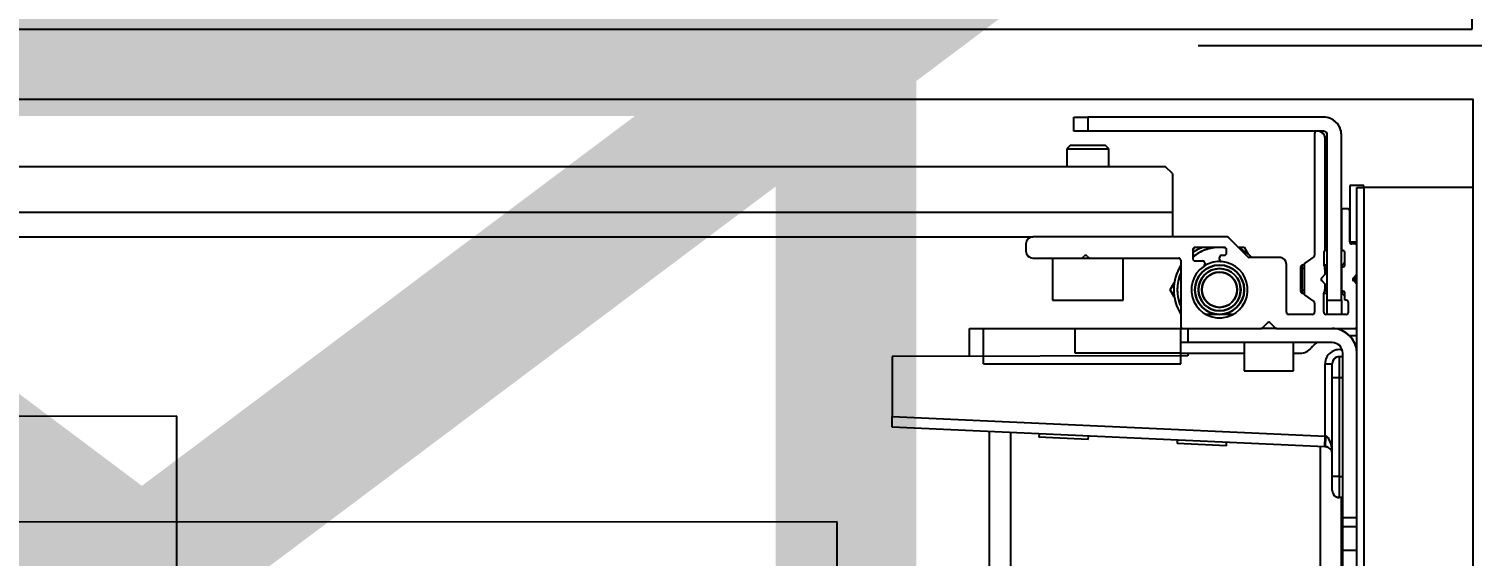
# Model space of a CAD drawing. Extents: x -2932 to 12371, y 2178 to 6224.
# Drawn here: x 5270.54 to 5291.04, y 4383.91 to 4391.39 of the extents above; entities that cross this region are included whole.
import ezdxf

# ---------------------------------------------------------------- set-up
doc = ezdxf.new("R2010")
doc.units = 0
doc.header["$PDMODE"] = 67
doc.linetypes.add('ACAD_ISO02W100', pattern=[15, 12, -3])
doc.linetypes.add('prlm_ef', pattern=[0.165, 0.1, -0.065])
doc.layers.get('0').update_dxf_attribs({"color": 252})
doc.layers.add('_GAZELEC-BOITE INCORPO', color=36, linetype='Continuous', lineweight=18)
for name, color, linetype in [('_GAZELEC-EAU CHAUDE', 1, 'Continuous'), ('B aménagement intérieur', 252, 'Continuous'), ('B Général', 252, 'Continuous'), ('C ANNOTATIONS-prestations', 252, 'Continuous'), ('F REMPLISSAGE-vert foncé', 252, 'Continuous'), ('GAZ-GAZ N-1', 202, 'Continuous'), ('MTI900_Alu', 252, 'Continuous'), ('prlm-CHAUFF', 30, 'Continuous'), ('prlm-EAU-EF', 161, 'Continuous'), ('prlm-MOD', 64, 'Continuous')]:
    doc.layers.add(name, color=color, linetype=linetype)
doc.layers.add('prlm-ZEROPLOT', color=254, linetype='Continuous', plot=False)
doc.styles.add('Arial', font='arial.ttf')
doc.dimstyles.new('200', dxfattribs={"dimscale": 0.1, "dimtxt": 150, "dimasz": 25, "dimexe": 50, "dimexo": 50, "dimgap": 20, "dimtad": 1, "dimdec": 0, "dimdsep": 46, "dimtxsty": 'Arial', "dimblk1": 'DOTBLANK', "dimblk2": 'DOTBLANK', "dimsah": 1, "dimcen": 25, "dimclrd": 5, "dimclre": 5, "dimadec": 0, "dimazin": 0, "dimtfac": 1, "dimtdec": 0, "dimtmove": 0, "dimatfit": 3, "dimldrblk": 'DOTBLANK', "dimfxl": 50, "dimtolj": 1, "dimtzin": 0, "dimarcsym": 0})

# ---------------------------------------------------------------- blocks, each defined once
blk = doc.blocks.new('A n1.G 100_80')
at = {"layer": 'B Général', "linetype": 'Continuous', "flags": 128}
blk.add_lwpolyline([(9.5, -45), (9.5, 45), (48.52, 45), (48.52, -45)], close=True, dxfattribs=at)
at = {"layer": 'C ANNOTATIONS-prestations'}
for p, q in [((46.87, 43.75), (46.87, -43.75)), ((46.97, -43.75), (46.97, 43.75)), ((41.65, -40.287), (41.65, 1.325)), ((41.95, -40.274), (41.95, 1.325)), ((46.67, -34.5), (46.67, -38.6)), ((46.35, -40.074), (46.35, -37.056)), ((46.65, -37.116), (46.65, -39.35)), ((46.67, -38.6), (46.67, -38.932)), ((46.67, -38.6), (46.87, -38.6)), ((46.67, -38.932), (46.67, -39.067)), ((46.87, -38.932), (46.67, -38.932)), ((46.67, -39.067), (46.67, -41.4)), ((46.67, -39.067), (46.87, -39.067)), ((46.67, -39.35), (46.62, -39.35)), ((46.62, -39.65), (46.62, -39.35)), ((46.52, -39.45), (46.52, -39.65)), ((46.52, -39.65), (46.52, -41.05)), ((46.62, -39.65), (46.52, -39.65)), ((46.62, -39.65), (46.67, -39.65)), ((46.62, -41.05), (46.62, -39.65)), ((46.413, -40.071), (40.27, -40.35)), ((45.018, -40.084), (44.316, -40.116)), ((44.319, -40.166), (44.316, -40.116)), ((45.018, -40.084), (45.02, -40.134)), ((46.425, -40.07), (46.413, -40.071)), ((46.413, -40.071), (46.42, -40.221)), ((40.27, -40.5), (46.42, -40.221)), ((40.27, -40.35), (40.27, -40.5)), ((43.056, -40.173), (42.354, -40.205)), ((42.357, -40.255), (42.354, -40.205)), ((43.056, -40.173), (43.058, -40.223)), ((46.42, -40.221), (46.425, -40.22)), ((46.42, -40.221), (46.42, -41.25)), ((40.27, -41.351), (40.27, -40.5)), ((45.27, -41.15), (45.97, -41.15)), ((45.27, -41.55), (45.27, -41.15)), ((45.97, -41.15), (45.97, -41.55)), ((46.52, -41.05), (46.52, -41.25)), ((46.62, -41.05), (46.52, -41.05)), ((46.67, -41.05), (46.62, -41.05)), ((46.62, -41.35), (46.62, -41.05)), ((44.47, -41.36), (40.27, -41.351)), ((41.37, -41.353), (41.37, -41.75)), ((41.57, -41.25), (44.37, -41.25)), ((41.57, -41.25), (41.57, -41.75)), ((42.87, -41.4), (42.87, -41.75)), ((44.37, -41.4), (42.87, -41.4)), ((44.37, -41.25), (44.37, -41.4)), ((44.37, -41.4), (44.37, -41.55)), ((44.37, -41.4), (45.27, -41.4)), ((44.472, -41.4), (44.47, -41.36)), ((45.97, -41.4), (46.067, -41.4)), ((46.42, -41.25), (46.52, -41.25)), ((46.62, -41.35), (46.67, -41.35)), ((44.37, -41.55), (44.37, -41.75)), ((44.47, -41.55), (44.37, -41.55)), ((46.52, -41.55), (44.47, -41.55)), ((44.47, -41.75), (44.47, -41.55)), ((41.37, -41.75), (41.57, -41.75)), ((41.57, -41.75), (42.87, -41.75)), ((42.87, -41.75), (44.37, -41.75)), ((44.37, -41.75), (44.4, -41.75)), ((44.37, -42.72), (44.37, -41.78)), ((44.4, -41.75), (45.508, -41.75)), ((45.732, -41.75), (45.508, -41.75)), ((45.529, -41.759), (45.599, -41.829)), ((45.641, -41.829), (45.711, -41.759)), ((45.732, -41.75), (46.84, -41.75)), ((46.765, -41.65), (46.87, -41.65)), ((46.84, -41.75), (46.87, -41.75)), ((45.114, -41.95), (44.726, -41.95)), ((45.87, -41.98), (45.87, -42.66)), ((46.24, -41.95), (45.9, -41.95)), ((46.27, -42.109), (46.27, -41.98)), ((46.4, -41.98), (46.4, -42.252)), ((46.72, -41.95), (46.43, -41.95)), ((46.45, -41.95), (46.45, -42.15)), ((46.65, -42.15), (46.65, -41.95)), ((46.75, -41.98), (46.75, -42.12)), ((42.55, -42.15), (43.55, -42.15)), ((42.55, -42.75), (42.55, -42.15)), ((43.55, -42.15), (43.55, -42.75)), ((44.278, -42.2), (44.22, -42.3)), ((46.133, -42.221), (46.257, -42.134)), ((46.45, -42.15), (46.45, -44.5)), ((46.45, -42.15), (46.65, -42.15)), ((46.65, -42.15), (46.65, -44.5)), ((46.661, -42.249), (46.7, -42.21)), ((46.7, -42.15), (46.7, -42.251)), ((46.72, -42.15), (46.7, -42.15)), ((44.22, -42.3), (44.278, -42.4)), ((46.07, -42.27), (46.09, -42.25)), ((46.07, -42.63), (46.07, -42.27)), ((46.07, -42.293), (46.12, -42.293)), ((46.09, -42.65), (46.09, -42.25)), ((46.09, -42.25), (46.12, -42.25)), ((46.12, -42.654), (46.12, -42.246)), ((46.371, -42.429), (46.411, -42.388)), ((46.4, -42.25), (46.45, -42.25)), ((46.4, -42.293), (46.45, -42.293)), ((46.42, -42.28), (46.42, -42.367)), ((46.65, -42.595), (46.65, -42.31)), ((46.661, -42.287), (46.661, -42.249)), ((46.821, -42.429), (46.87, -42.379)), ((46.835, -42.486), (46.835, -42.414)), ((46.07, -42.607), (46.12, -42.607)), ((46.09, -42.65), (46.07, -42.63)), ((46.411, -42.512), (46.371, -42.471)), ((46.4, -42.607), (46.45, -42.607)), ((46.42, -42.533), (46.42, -42.625)), ((46.661, -42.65), (46.661, -42.618)), ((46.87, -42.521), (46.821, -42.471)), ((42.27, -42.75), (42.958, -42.75)), ((42.958, -42.75), (43.082, -42.75)), ((42.979, -42.759), (42.999, -42.779)), ((43.041, -42.779), (43.061, -42.759)), ((43.082, -42.75), (44.34, -42.75)), ((44.54, -42.87), (44.54, -42.74)), ((44.57, -42.71), (44.68, -42.71)), ((44.71, -42.68), (44.71, -42.657)), ((44.92, -42.729), (44.92, -42.76)), ((44.95, -42.79), (44.99, -42.79)), ((45.02, -42.82), (45.02, -42.87)), ((45.321, -42.769), (45.049, -43.041)), ((45.27, -42.906), (45.328, -42.806)), ((45.77, -42.76), (45.342, -42.76)), ((46.12, -42.65), (46.09, -42.65)), ((46.257, -42.766), (46.133, -42.679)), ((46.27, -44.52), (46.27, -42.791)), ((46.45, -42.65), (46.4, -42.65)), ((46.4, -42.827), (46.4, -42.653)), ((46.7, -42.69), (46.661, -42.65)), ((46.7, -42.654), (46.7, -42.826)), ((42.17, -42.95), (42.17, -42.85)), ((44.54, -42.854), (44.566, -42.9)), ((44.99, -42.9), (44.57, -42.9)), ((45.184, -42.906), (45.27, -42.906)), ((46.42, -42.855), (46.42, -44.45)), ((46.65, -43.42), (46.65, -42.885)), ((46.77, -42.98), (46.77, -43.42)), ((46.77, -43.78), (46.77, -42.98)), ((46.77, -42.98), (46.87, -42.98)), ((46.84, -42.95), (46.8, -42.95)), ((15.5, -43.05), (42.27, -43.05)), ((45.028, -43.05), (42.27, -43.05)), ((44.25, -43.4), (44.25, -43.05)), ((13.55, -43.4), (44.25, -43.4)), ((44.25, -43.95), (44.25, -43.4)), ((46.74, -43.45), (46.68, -43.45)), ((46.97, -43.78), (46.77, -43.78)), ((46.87, -43.75), (46.97, -43.75)), ((46.97, -43.75), (46.97, -43.78)), ((47.42, -43.75), (46.97, -43.75)), ((48.52, -43.75), (47.42, -43.75)), ((13.65, -44.05), (44.15, -44.05)), ((42.75, -44.3), (42.75, -44.05)), ((43.35, -44.05), (43.35, -44.3)), ((44.25, -43.95), (44.15, -44.05)), ((42.75, -44.3), (43.35, -44.3)), ((42.8, -44.35), (42.75, -44.3)), ((43.3, -44.35), (42.8, -44.35)), ((43.35, -44.3), (43.3, -44.35)), ((43.05, -44.55), (42.85, -44.55)), ((42.85, -44.55), (42.85, -44.75)), ((46.4, -44.55), (43.05, -44.55)), ((43.05, -44.75), (43.05, -44.55)), ((46.32, -44.55), (46.3, -44.55)), ((42.85, -44.75), (43.05, -44.75)), ((46.4, -44.75), (43.05, -44.75))]:
    blk.add_line(p, q, dxfattribs=at)
at = {"layer": 'C ANNOTATIONS-prestations', "flags": 128}
for points in [[(46.52, -39.45, -0.198912), (46.549, -39.379, -0.198912), (46.62, -39.35)], [(46.52, -39.97, -0.193016), (46.492, -40.039, -0.193016), (46.425, -40.07)], [(46.067, -41.4, -0.109774), (46.151, -41.419, -0.109774), (46.22, -41.472)], [(46.663, -41.445, -0.227222), (46.495, -41.406, -0.227222), (46.42, -41.25)], [(46.62, -41.35, -0.198912), (46.549, -41.321, -0.198912), (46.52, -41.25)], [(46.87, -41.4, -0.198912), (46.767, -41.647, -0.198912), (46.52, -41.75)], [(46.67, -41.4, -0.198912), (46.626, -41.506, -0.198912), (46.52, -41.55)], [(46.302, -41.55, -0.028434), (46.259, -41.513, -0.028434), (46.22, -41.472)], [(44.37, -41.78, -0.198912), (44.379, -41.759, -0.198912), (44.4, -41.75)], [(45.508, -41.75, -0.098491), (45.519, -41.752, -0.098491), (45.529, -41.759)], [(45.711, -41.759, -0.098491), (45.721, -41.752, -0.098491), (45.732, -41.75)], [(46.84, -41.75, -0.198912), (46.861, -41.759, -0.198912), (46.87, -41.78)], [(44.37, -42.646, -0.14145), (44.27, -42.3, -0.14145), (44.37, -41.954)], [(44.697, -42.632, -0.366532), (44.556, -42.134, -0.366532), (45.023, -41.913, -0.366532), (45.318, -42.338, -0.366532), (44.948, -42.699)], [(45.641, -41.829, -0.198912), (45.62, -41.837, -0.198912), (45.599, -41.829)], [(45.87, -41.98, -0.198912), (45.879, -41.959, -0.198912), (45.9, -41.95)], [(46.24, -41.95, -0.198912), (46.261, -41.959, -0.198912), (46.27, -41.98)], [(46.4, -41.98, -0.198912), (46.409, -41.959, -0.198912), (46.43, -41.95)], [(46.72, -41.95, -0.198912), (46.741, -41.959, -0.198912), (46.75, -41.98)], [(44.37, -42.54, -0.103148), (44.32, -42.3, -0.103148), (44.37, -42.06)], [(46.12, -42.246, -0.120588), (46.123, -42.232, -0.120588), (46.133, -42.221)], [(46.27, -42.109, -0.120588), (46.267, -42.123, -0.120588), (46.257, -42.134)], [(46.75, -42.12, -0.198912), (46.741, -42.141, -0.198912), (46.72, -42.15)], [(46.42, -42.28, -0.155096), (46.406, -42.269, -0.155096), (46.4, -42.252)], [(46.42, -42.367, -0.098491), (46.418, -42.378, -0.098491), (46.411, -42.388)], [(46.661, -42.249, -0.013224), (46.655, -42.25, -0.013224), (46.65, -42.25)], [(46.65, -42.31, -0.17724), (46.657, -42.291, -0.17724), (46.675, -42.28)], [(46.7, -42.251, -0.17724), (46.693, -42.27, -0.17724), (46.675, -42.28)], [(44.697, -42.632, -0.122946), (44.706, -42.643, -0.122946), (44.71, -42.657)], [(44.92, -42.7, -0.074153), (44.803, -42.683, -0.074153), (44.697, -42.632)], [(46.371, -42.471, -0.198912), (46.362, -42.45, -0.198912), (46.371, -42.429)], [(46.4, -42.653, -0.155096), (46.406, -42.636, -0.155096), (46.42, -42.625)], [(46.411, -42.512, -0.098491), (46.418, -42.522, -0.098491), (46.42, -42.533)], [(46.675, -42.625, -0.17724), (46.657, -42.614, -0.17724), (46.65, -42.595)], [(46.675, -42.625, -0.17724), (46.693, -42.635, -0.17724), (46.7, -42.654)], [(46.821, -42.471, -0.198912), (46.812, -42.45, -0.198912), (46.821, -42.429)], [(42.17, -42.85, -0.198912), (42.199, -42.779, -0.198912), (42.27, -42.75)], [(42.958, -42.75, -0.098491), (42.969, -42.752, -0.098491), (42.979, -42.759)], [(43.041, -42.779, -0.198912), (43.02, -42.787, -0.198912), (42.999, -42.779)], [(43.061, -42.759, -0.098491), (43.071, -42.752, -0.098491), (43.082, -42.75)], [(44.37, -42.72, -0.198912), (44.361, -42.741, -0.198912), (44.34, -42.75)], [(44.54, -42.74, -0.198912), (44.549, -42.719, -0.198912), (44.57, -42.71)], [(44.92, -42.9, -0.085942), (44.718, -42.865, -0.085942), (44.54, -42.764)], [(44.67, -42.9, -0.02871), (44.603, -42.867, -0.02871), (44.54, -42.827)], [(44.71, -42.68, -0.198912), (44.701, -42.701, -0.198912), (44.68, -42.71)], [(44.92, -42.729, -0.189855), (44.928, -42.708, -0.189855), (44.948, -42.699)], [(44.948, -42.699, -0.008728), (44.934, -42.7, -0.008728), (44.92, -42.7)], [(44.95, -42.79, -0.198912), (44.929, -42.781, -0.198912), (44.92, -42.76)], [(44.99, -42.79, -0.198912), (45.011, -42.799, -0.198912), (45.02, -42.82)], [(45.379, -42.76, -0.041018), (45.298, -42.829, -0.041018), (45.207, -42.883)], [(45.321, -42.769, -0.098491), (45.331, -42.762, -0.098491), (45.342, -42.76)], [(45.87, -42.66, -0.198912), (45.841, -42.731, -0.198912), (45.77, -42.76)], [(46.133, -42.679, -0.120588), (46.123, -42.668, -0.120588), (46.12, -42.654)], [(46.257, -42.766, -0.120588), (46.267, -42.777, -0.120588), (46.27, -42.791)], [(46.42, -42.855, -0.155096), (46.406, -42.844, -0.155096), (46.4, -42.827)], [(46.65, -42.65, -0.013224), (46.655, -42.65, -0.013224), (46.661, -42.65)], [(46.7, -42.826, -0.17724), (46.693, -42.845, -0.17724), (46.675, -42.855)], [(42.27, -43.05, -0.198912), (42.199, -43.021, -0.198912), (42.17, -42.95)], [(44.57, -42.9, -0.198912), (44.549, -42.891, -0.198912), (44.54, -42.87)], [(45.009, -42.893, -0.018566), (44.965, -42.898, -0.018566), (44.92, -42.9)], [(45.02, -42.87, -0.198912), (45.011, -42.891, -0.198912), (44.99, -42.9)], [(45.049, -43.041, -0.098491), (45.039, -43.048, -0.098491), (45.028, -43.05)], [(46.65, -42.885, -0.17724), (46.657, -42.866, -0.17724), (46.675, -42.855)], [(46.77, -42.98, -0.198912), (46.779, -42.959, -0.198912), (46.8, -42.95)], [(46.87, -42.92, -0.198912), (46.861, -42.941, -0.198912), (46.84, -42.95)], [(46.68, -43.45, -0.198912), (46.659, -43.441, -0.198912), (46.65, -43.42)], [(46.77, -43.42, -0.198912), (46.761, -43.441, -0.198912), (46.74, -43.45)], [(46.42, -44.45, -0.198912), (46.391, -44.521, -0.198912), (46.32, -44.55)], [(46.3, -44.55, -0.198912), (46.279, -44.541, -0.198912), (46.27, -44.52)], [(46.65, -44.5, -0.198912), (46.577, -44.677, -0.198912), (46.4, -44.75)], [(46.45, -44.5, -0.198912), (46.435, -44.535, -0.198912), (46.4, -44.55)]]:
    blk.add_lwpolyline(points, format="xyb", dxfattribs=at)
at = {"layer": 'C ANNOTATIONS-prestations'}
for radius in [0.35, 0.3, 0.25]:
    blk.add_circle((44.92, -42.3), radius, dxfattribs=at)
for points, knots in [([(46.425, -40.22), (46.423, -40.181), (46.422, -40.129), (46.422, -40.102), (46.422, -40.083), (46.423, -40.074), (46.424, -40.072), (46.424, -40.07), (46.424, -40.07), (46.424, -40.07), (46.425, -40.07)], [0, 0, 0, 1, 2, 3, 4, 5, 6, 7, 7, 8, 8, 8]), ([(46.52, -39.97), (46.52, -40.004), (46.513, -40.068), (46.501, -40.117), (46.491, -40.146), (46.48, -40.171), (46.467, -40.191), (46.457, -40.203), (46.447, -40.212), (46.433, -40.219), (46.426, -40.22), (46.425, -40.22), (46.425, -40.22)], [0, 0, 0, 1, 2, 3, 4, 5, 6, 7, 8, 9, 9, 10, 10, 10])]:
    blk.add_open_spline(points, degree=2, knots=knots, dxfattribs=at)
blk = doc.blocks.new('A n0.MTI900_Alu_390')
at = {"layer": 'MTI900_Alu', "color": 1, "linetype": 'Continuous'}
for p, q in [((4.34, -0.405), (4.34, -3.475)), ((4.405, -0.415), (4.405, -3.465)), ((4.305, -0.6), (4.305, -3.277)), ((4.0071, -3.6913), (4.035, -3.077)), ((4.05, -3.077), (4.0221, -3.692)), ((4.035, -3.077), (4.05, -3.077)), ((4.1351, -3.077), (4.05, -3.077)), ((4.136, -3.497), (4.1351, -3.077)), ((4.1353, -3.187), (4.175, -3.187)), ((4.175, -3.187), (4.175, -3.207)), ((4.0287, -3.215), (-0.1325, -3.215)), ((4.125, -3.207), (4.125, -3.487)), ((4.125, -3.207), (4.175, -3.207)), ((4.175, -3.207), (4.175, -3.337)), ((4.0274, -3.245), (-0.1325, -3.245)), ((4.275, -3.277), (4.275, -3.3458)), ((4.295, -3.267), (4.285, -3.267)), ((4.305, -3.5528), (4.305, -3.277)), ((4.0173, -3.3556), (4.0205, -3.2854)), ((4.0255, -3.2857), (4.0205, -3.2854)), ((4.215, -3.305), (4.215, -3.405)), ((4.275, -3.305), (4.215, -3.305)), ((4.14, -3.337), (4.175, -3.337)), ((4.14, -3.487), (4.14, -3.337)), ((4.175, -3.337), (4.175, -3.487)), ((4.43, -3.325), (4.405, -3.325)), ((4.43, -3.325), (4.43, -3.385)), ((4.435, -3.33), (4.43, -3.325)), ((4.435, -3.38), (4.435, -3.33)), ((4.455, -3.355), (4.455, -3.335)), ((4.455, -3.335), (4.475, -3.335)), ((4.475, -3.335), (4.475, -3.355)), ((4.0173, -3.3556), (4.0223, -3.3558)), ((4.275, -3.3458), (4.275, -3.3582)), ((4.275, -3.3582), (4.275, -3.484)), ((4.2759, -3.3479), (4.2779, -3.3499)), ((4.2779, -3.3541), (4.2759, -3.3561)), ((4.455, -3.69), (4.455, -3.355)), ((4.475, -3.355), (4.455, -3.355)), ((4.475, -3.69), (4.475, -3.355)), ((4.43, -3.385), (4.435, -3.38)), ((4.405, -3.385), (4.43, -3.385)), ((4.215, -3.405), (4.275, -3.405)), ((4.0084, -3.5518), (4.0116, -3.4816)), ((4.0166, -3.4819), (4.0116, -3.4816)), ((4.22, -3.4778), (4.23, -3.472)), ((4.23, -3.472), (4.24, -3.4778)), ((4.34, -3.475), (4.305, -3.475)), ((4.395, -3.475), (4.34, -3.475)), ((4.395, -3.475), (4.405, -3.465)), ((4.125, -3.487), (4.14, -3.487)), ((4.14, -3.4972), (4.136, -3.497)), ((4.14, -3.487), (4.155, -3.487)), ((4.14, -3.487), (4.14, -3.577)), ((4.155, -3.487), (4.175, -3.487)), ((4.155, -3.497), (4.155, -3.487)), ((4.155, -3.702), (4.155, -3.497)), ((4.175, -3.497), (4.155, -3.497)), ((4.175, -3.487), (4.175, -3.49)), ((4.175, -3.49), (4.175, -3.6008)), ((4.272, -3.487), (4.178, -3.487)), ((4.287, -3.504), (4.274, -3.504)), ((4.2854, -3.504), (4.29, -3.5066)), ((4.195, -3.5614), (4.195, -3.5226)), ((4.268, -3.521), (4.2657, -3.521)), ((4.271, -3.507), (4.271, -3.518)), ((4.29, -3.549), (4.29, -3.507)), ((4.2729, -3.542), (4.276, -3.542)), ((4.279, -3.545), (4.279, -3.549)), ((4.0084, -3.5518), (4.0134, -3.552)), ((4.2769, -3.5821), (4.3041, -3.5549)), ((4.282, -3.552), (4.287, -3.552)), ((4.115, -3.577), (4.115, -3.647)), ((4.155, -3.577), (4.115, -3.577)), ((4.276, -3.627), (4.276, -3.5842)), ((4.2906, -3.577), (4.2806, -3.5828)), ((4.2906, -3.5684), (4.2906, -3.577)), ((4.175, -3.6232), (4.175, -3.6008)), ((4.1759, -3.6029), (4.1829, -3.6099)), ((4.175, -3.6232), (4.175, -3.734)), ((4.1829, -3.6141), (4.1759, -3.6211)), ((4.115, -3.647), (4.155, -3.647)), ((4.14, -3.647), (4.14, -3.6567)), ((4.195, -3.674), (4.195, -3.64)), ((4.198, -3.637), (4.266, -3.637)), ((4.2221, -3.6633), (4.2134, -3.6757)), ((4.2654, -3.662), (4.2246, -3.662)), ((4.227, -3.657), (4.225, -3.659)), ((4.265, -3.659), (4.225, -3.659)), ((4.225, -3.659), (4.225, -3.662)), ((4.263, -3.657), (4.227, -3.657)), ((4.2293, -3.657), (4.2293, -3.662)), ((4.2607, -3.657), (4.2607, -3.662)), ((4.265, -3.659), (4.263, -3.657)), ((4.265, -3.662), (4.265, -3.659)), ((4.2766, -3.6757), (4.2679, -3.6633)), ((4.0074, -3.685), (3.7056, -3.685)), ((4.2109, -3.677), (4.198, -3.677)), ((4.2429, -3.6871), (4.2388, -3.6911)), ((4.2512, -3.6911), (4.2471, -3.6871)), ((4.452, -3.677), (4.2791, -3.677)), ((4.455, -3.682), (4.455, -3.68)), ((3.945, -3.702), (3.965, -3.702)), ((3.965, -3.702), (4.105, -3.702)), ((3.965, -3.712), (3.965, -3.702)), ((4.007, -3.6925), (4.0071, -3.6913)), ((4.0071, -3.6913), (4.0221, -3.692)), ((4.0221, -3.692), (4.022, -3.6925)), ((4.0221, -3.692), (4.125, -3.692)), ((4.105, -3.702), (4.125, -3.702)), ((4.105, -3.712), (4.105, -3.702)), ((4.125, -3.692), (4.125, -3.702)), ((4.195, -3.722), (4.195, -3.693)), ((4.195, -3.695), (4.215, -3.695)), ((4.198, -3.69), (4.2252, -3.69)), ((4.215, -3.695), (4.45, -3.695)), ((4.215, -3.695), (4.215, -3.715)), ((4.225, -3.69), (4.225, -3.695)), ((4.228, -3.692), (4.2367, -3.692)), ((4.2293, -3.69), (4.2293, -3.695)), ((4.2533, -3.692), (4.2625, -3.692)), ((4.2607, -3.69), (4.2607, -3.695)), ((4.265, -3.695), (4.265, -3.69)), ((4.2827, -3.69), (4.2653, -3.69)), ((4.2855, -3.692), (4.445, -3.692)), ((3.45, -3.717), (3.86, -3.717)), ((3.7116, -3.715), (3.935, -3.715)), ((3.86, -3.717), (3.8932, -3.717)), ((3.86, -3.717), (3.86, -3.737)), ((3.8932, -3.717), (3.9067, -3.717)), ((3.8932, -3.737), (3.8932, -3.717)), ((3.9067, -3.717), (4.14, -3.717)), ((3.9067, -3.717), (3.9067, -3.737)), ((3.935, -3.717), (3.935, -3.712)), ((3.965, -3.712), (3.935, -3.712)), ((3.965, -3.712), (3.965, -3.717)), ((4.105, -3.712), (3.965, -3.712)), ((4.105, -3.717), (4.105, -3.712)), ((4.135, -3.712), (4.105, -3.712)), ((4.135, -3.712), (4.135, -3.717)), ((4.165, -3.7265), (4.165, -3.737)), ((4.215, -3.715), (4.195, -3.715)), ((4.198, -3.725), (4.212, -3.725)), ((4.215, -3.715), (4.45, -3.715)), ((4.215, -3.72), (4.2251, -3.72)), ((4.215, -3.722), (4.215, -3.72)), ((4.2249, -3.7161), (4.221, -3.72)), ((4.2287, -3.7161), (4.2249, -3.7161)), ((4.2595, -3.715), (4.231, -3.715)), ((4.2651, -3.7161), (4.2618, -3.7161)), ((4.269, -3.72), (4.2651, -3.7161)), ((4.2654, -3.72), (4.2826, -3.72)), ((4.342, -3.715), (4.2885, -3.715)), ((4.295, -3.734), (4.295, -3.73)), ((4.298, -3.727), (4.342, -3.727)), ((4.378, -3.727), (4.298, -3.727)), ((4.298, -3.727), (4.298, -3.737)), ((4.345, -3.724), (4.345, -3.718)), ((4.378, -3.747), (4.378, -3.727)), ((-4.375, -3.737), (4.375, -3.737)), ((4.375, -3.747), (-4.375, -3.747)), ((4.175, -3.734), (4.175, -3.737)), ((4.2429, -3.7321), (4.2379, -3.737)), ((4.2486, -3.7335), (4.2414, -3.7335)), ((4.2521, -3.737), (4.2471, -3.7321)), ((4.375, -3.737), (4.375, -3.747)), ((4.375, -3.747), (4.378, -3.747)), ((4.375, -3.792), (4.375, -3.747)), ((4.375, -3.902), (4.375, -3.792))]:
    blk.add_line(p, q, dxfattribs=at)
for radius in [0.035, 0.03, 0.025]:
    blk.add_circle((4.23, -3.542), radius, dxfattribs=at)
for centre, radius, start, end in [((4.285, -3.277), 0.01, 90, 180), ((4.295, -3.277), 0.01, 0, 90), ((4.278, -3.3458), 0.003, 180, 225), ((4.278, -3.3582), 0.003, 135, 180), ((4.2758, -3.352), 0.003, 315, 45), ((4.23, -3.542), 0.065, 57.7958, 122.2042), ((4.23, -3.542), 0.06, 66.4435, 113.5565), ((4.272, -3.484), 0.003, 270, 0), ((4.178, -3.49), 0.003, 90, 180), ((4.23, -3.542), 0.04, 33.9272, 355.9994), ((4.274, -3.507), 0.003, 90, 180), ((4.23, -3.542), 0.06, 0, 39.2965), ((4.23, -3.542), 0.065, 22.6199, 35.7758), ((4.287, -3.507), 0.003, 0, 90), ((4.2657, -3.518), 0.003, 213.9272, 270), ((4.23, -3.542), 0.04, 0, 33.9272), ((4.268, -3.518), 0.003, 270, 0), ((4.2729, -3.545), 0.003, 90, 175.9994), ((4.23, -3.542), 0.04, 355.9994, 0), ((4.276, -3.545), 0.003, 0, 90), ((4.23, -3.542), 0.06, 351.491, 0), ((4.282, -3.549), 0.003, 180, 270), ((4.287, -3.549), 0.003, 270, 0), ((4.302, -3.5528), 0.003, 315, 0), ((4.23, -3.542), 0.065, 315.0475, 333.838), ((4.279, -3.5842), 0.003, 135, 180), ((4.178, -3.6008), 0.003, 180, 225), ((4.178, -3.6232), 0.003, 135, 180), ((4.1808, -3.612), 0.003, 315, 45), ((4.266, -3.627), 0.01, 270, 0), ((4.198, -3.64), 0.003, 90, 180), ((4.16, -3.6567), 0.02, 180, 230.1159), ((4.2246, -3.665), 0.003, 90, 145.008), ((4.2654, -3.665), 0.003, 34.992, 90), ((4.1151, -3.7104), 0.05, 37.0861, 50.1159), ((4.198, -3.674), 0.003, 180, 270), ((4.2109, -3.674), 0.003, 270, 325.008), ((4.245, -3.6892), 0.003, 45, 135), ((4.2791, -3.674), 0.003, 214.992, 270), ((4.445, -3.682), 0.01, 270, 0), ((4.452, -3.68), 0.003, 0, 90), ((3.945, -3.712), 0.01, 90, 180), ((3.997, -3.692), 0.01, 270, 357.3974), ((4.125, -3.712), 0.02, 347.588, 90), ((4.125, -3.712), 0.01, 0, 90), ((4.14, -3.702), 0.035, 270, 0), ((4.14, -3.702), 0.015, 270, 0), ((4.198, -3.693), 0.003, 90, 180), ((4.2252, -3.693), 0.003, 19.4712, 90), ((4.2367, -3.689), 0.003, 270, 315), ((4.2533, -3.689), 0.003, 225, 270), ((4.2653, -3.693), 0.003, 90, 160.5288), ((4.2827, -3.693), 0.003, 19.4712, 90), ((4.45, -3.69), 0.025, 270, 0), ((4.45, -3.69), 0.005, 270, 0), ((4.198, -3.722), 0.003, 180, 270), ((4.212, -3.722), 0.003, 270, 0), ((4.215, -3.715), 0.01, 353.9388, 0), ((4.2251, -3.717), 0.003, 270, 350.4059), ((4.231, -3.718), 0.003, 90, 170.4059), ((4.2595, -3.718), 0.003, 9.5941, 90), ((4.2654, -3.717), 0.003, 189.5941, 270), ((4.275, -3.715), 0.01, 180, 186.0612), ((4.2826, -3.717), 0.003, 270, 350.4059), ((4.2885, -3.718), 0.003, 90, 170.4059), ((4.298, -3.73), 0.003, 90, 180), ((4.342, -3.718), 0.003, 0, 90), ((4.342, -3.724), 0.003, 270, 0), ((4.178, -3.734), 0.003, 180, 270), ((4.245, -3.7342), 0.003, 45, 135), ((4.292, -3.734), 0.003, 270, 0)]:
    blk.add_arc(centre, radius, start, end, dxfattribs=at)
for centre, major_axis, ratio, start_param, end_param in [((3.997, -3.692), (-0.025, 0), 0.4, 1.570796, 3.096169), ((4.022, -3.6931), (-0.015, 0.0007), 0.045361, -1.568734, 0)]:
    blk.add_ellipse(centre, major_axis=major_axis, ratio=ratio, start_param=start_param, end_param=end_param, dxfattribs=at)
blk = doc.blocks.new('xi.uta-yzen-g')
at = {"layer": 'prlm-CHAUFF', "ltscale": 50}
for points in [[(-39, 30), (-39, 0), (0, 0), (0, 30)], [(-40.5, 20.62), (-40.5, 3.9), (40.5, 3.9), (40.5, 20.62)]]:
    blk.add_lwpolyline(points, close=True, dxfattribs=at)
blk = doc.blocks.new('xi.dchrob')
at = {"layer": 'prlm-ZEROPLOT', "color": 253, "linetype": 'ACAD_ISO02W100', "ltscale": 5}
for radius in [180, 120]:
    blk.add_circle((13.375, 0), radius, dxfattribs=at)
blk = doc.blocks.new('_DOTBLANK')
at = {"color": 0, "linetype": 'ByBlock'}
blk.add_line((-0.5, 0), (-1, 0), dxfattribs=at)
blk.add_circle((0, 0), 0.5, dxfattribs=at)
blk = doc.blocks.new('*D385')
at = {"layer": '_GAZELEC-BOITE INCORPO', "color": 5, "lineweight": -2, "transparency": 16777216}
for p, q in [((5287.147, 4391.155), (5338.962, 4391.155)), ((5333.962, 4362.409), (5333.962, 4388.655)), ((5286.999, 4359.909), (5338.962, 4359.909))]:
    blk.add_line(p, q, dxfattribs=at)
at = {"layer": 'Defpoints', "color": 0, "transparency": 16777216}
for p in [(5282.147, 4391.155), (5333.962, 4391.155), (5281.999, 4359.909)]:
    blk.add_point(p, dxfattribs=at)
at = {"layer": '_GAZELEC-BOITE INCORPO', "color": 5, "lineweight": -2, "transparency": 16777216, "xscale": 2.5, "yscale": 2.5, "zscale": 2.5}
for p, rotation in [((5333.962, 4391.155), 90), ((5333.962, 4359.909), 270)]:
    blk.add_blockref('_DOTBLANK', p, dxfattribs=dict(at, rotation=rotation))
at = {"layer": '_GAZELEC-BOITE INCORPO', "color": 0, "transparency": 16777216, "insert": (5324.298, 4375.532), "char_height": 15, "attachment_point": 5, "rotation": 90, "style": 'Arial'}
blk.add_mtext('\\A1;31', dxfattribs=at)
blk = doc.blocks.new('*D386')
at = {"layer": '_GAZELEC-BOITE INCORPO', "color": 5, "lineweight": -2, "transparency": 16777216}
for p, q in [((5246.173, 4404.384), (5367.533, 4404.384)), ((5362.533, 4401.884), (5362.533, 4302.889)), ((5246.173, 4300.389), (5367.533, 4300.389))]:
    blk.add_line(p, q, dxfattribs=at)
at = {"layer": 'Defpoints', "color": 0, "transparency": 16777216}
for p in [(5241.173, 4404.384), (5241.173, 4300.389), (5362.533, 4300.389)]:
    blk.add_point(p, dxfattribs=at)
at = {"layer": '_GAZELEC-BOITE INCORPO', "color": 5, "lineweight": -2, "transparency": 16777216, "xscale": 2.5, "yscale": 2.5, "zscale": 2.5}
for p, rotation in [((5362.533, 4404.384), 90), ((5362.533, 4300.389), 270)]:
    blk.add_blockref('_DOTBLANK', p, dxfattribs=dict(at, rotation=rotation))
at = {"layer": '_GAZELEC-BOITE INCORPO', "color": 0, "transparency": 16777216, "insert": (5352.874, 4352.387), "char_height": 15, "attachment_point": 5, "rotation": 90, "style": 'Arial'}
blk.add_mtext('\\A1;104', dxfattribs=at)

msp = doc.modelspace()

# ---------------------------------------------------------------- linework, layer by layer
at = {"layer": '_GAZELEC-BOITE INCORPO', "const_width": 2}
msp.add_lwpolyline([(5262.147, 4381.155), (5262.147, 4376.155), (5282.146, 4376.155), (5282.147, 4391.155), (5262.147, 4391.155), (5262.147, 4376.155), (5282.147, 4391.155), (5262.147, 4391.154), (5282.146, 4376.155)], dxfattribs=at)
at = {"layer": '_GAZELEC-EAU CHAUDE', "linetype": 'prlm_ef'}
for points, knots in [([(5264.8, 4374.899), (5267.207, 4374.886), (5269.608, 4374.872), (5274.058, 4374.864), (5276.109, 4374.866), (5279.624, 4374.891), (5281.088, 4374.91), (5284.041, 4374.952), (5285.526, 4374.975), (5288.153, 4374.998), (5289.29, 4375.003), (5291.244, 4374.994), (5292.058, 4374.986), (5293.71, 4374.955), (5294.547, 4374.932), (5296.056, 4374.875), (5296.706, 4374.845), (5297.952, 4374.797), (5298.551, 4374.779), (5299.845, 4374.773), (5300.523, 4374.794), (5301.43, 4374.877), (5301.699, 4374.909), (5302.244, 4374.99), (5302.517, 4375.039), (5303.338, 4375.208), (5303.889, 4375.352), (5306.13, 4376.055), (5307.855, 4376.864), (5310.604, 4378.46), (5311.616, 4379.112), (5313.401, 4380.339), (5314.176, 4380.896), (5315.703, 4382.033), (5316.456, 4382.614), (5318.685, 4384.394), (5320.13, 4385.631), (5324.33, 4389.477), (5326.951, 4392.223), (5334.203, 4400.9), (5338.222, 4407.271), (5342.452, 4416.63), (5343.506, 4419.372), (5345.223, 4424.792), (5345.898, 4427.465), (5346.948, 4432.881), (5347.324, 4435.62), (5348.16, 4445.114), (5347.974, 4452.018), (5346.55, 4466.069), (5345.312, 4473.215), (5342.325, 4487.604), (5340.577, 4494.848), (5338.102, 4505.236), (5337.358, 4508.391), (5335.91, 4514.679), (5335.205, 4517.815), (5333.164, 4527.204), (5331.901, 4533.442), (5328.545, 4552.157), (5326.885, 4564.64), (5325.995, 4580.646), (5325.879, 4583.996), (5325.755, 4590.692), (5325.746, 4594.04), (5325.808, 4602.964), (5325.937, 4608.535), (5326.065, 4614.084)], [0, 0, 0, 0, 7.211305, 7.211305, 13.401278, 13.401278, 17.849131, 17.849131, 22.296985, 22.296985, 25.655521, 25.655521, 28.035588, 28.035588, 30.46147, 30.46147, 32.382796, 32.382796, 34.304122, 34.304122, 36.729929, 36.729929, 37.800128, 37.800128, 38.870328, 38.870328, 41.010728, 41.010728, 47.530715, 47.530715, 51.304471, 51.304471, 54.180672, 54.180672, 57.056873, 57.056873, 62.809275, 62.809275, 74.31408, 74.31408, 97.323689, 97.323689, 106.623491, 106.623491, 115.517384, 115.517384, 124.411276, 124.411276, 145.999804, 145.999804, 167.588332, 167.588332, 189.176859, 189.176859, 198.609064, 198.609064, 208.041269, 208.041269, 226.905679, 226.905679, 264.634499, 264.634499, 274.581905, 274.581905, 284.529311, 284.529311, 301.115453, 301.115453, 301.115453, 301.115453]), ([(5272.243, 4382.38), (5276.843, 4382.411), (5281.47, 4382.443), (5288.054, 4382.354), (5289.935, 4382.313), (5292.848, 4382.358), (5293.917, 4382.399), (5296.018, 4382.557), (5297.048, 4382.675), (5299.081, 4383.014), (5300.081, 4383.239), (5301.597, 4383.697), (5302.144, 4383.889), (5303.25, 4384.339), (5303.813, 4384.605), (5304.926, 4385.204), (5305.473, 4385.536), (5307.082, 4386.624), (5308.111, 4387.472), (5310.732, 4390.05), (5312.202, 4391.979), (5314.606, 4396.176), (5315.537, 4398.443), (5316.446, 4401.902), (5316.666, 4403.083), (5316.946, 4405.468), (5317.005, 4406.67), (5316.945, 4410.787), (5316.455, 4413.723), (5314.919, 4418.784), (5314.025, 4420.94), (5311.132, 4426.452), (5308.795, 4429.619), (5303.325, 4435.268), (5300.192, 4437.748), (5294.045, 4441.512), (5291.123, 4442.931), (5285.067, 4445.167), (5281.932, 4445.984), (5276.785, 4446.776), (5274.812, 4446.955), (5271.205, 4447.049), (5269.575, 4447.007), (5266.783, 4446.785), (5265.621, 4446.649), (5263.303, 4446.285), (5262.151, 4446.059), (5258.763, 4445.237), (5256.594, 4444.499), (5252.998, 4442.791), (5251.508, 4441.881), (5249.518, 4440.289), (5248.88, 4439.7), (5247.96, 4438.705), (5247.638, 4438.323), (5247.018, 4437.515), (5246.721, 4437.091), (5245.869, 4435.766), (5245.353, 4434.808), (5243.886, 4431.603), (5243.127, 4429.143), (5242.019, 4424.1), (5241.67, 4421.546), (5241.243, 4416.362), (5241.165, 4413.73), (5241.132, 4409.088), (5241.15, 4407.097), (5241.179, 4403.75), (5241.188, 4402.405), (5241.195, 4399.724), (5241.194, 4398.385), (5241.189, 4396.165), (5241.186, 4395.281), (5241.184, 4394.398)], [0, 0, 0, 0, 13.786393, 13.786393, 19.561028, 19.561028, 22.985961, 22.985961, 26.410895, 26.410895, 29.978078, 29.978078, 32.091773, 32.091773, 34.392897, 34.392897, 36.694021, 36.694021, 41.296268, 41.296268, 49.171278, 49.171278, 57.046287, 57.046287, 61.09197, 61.09197, 65.137653, 65.137653, 74.906282, 74.906282, 82.446999, 82.446999, 95.154877, 95.154877, 107.862755, 107.862755, 118.221715, 118.221715, 128.580674, 128.580674, 134.902846, 134.902846, 140.065131, 140.065131, 143.729395, 143.729395, 147.393659, 147.393659, 154.722187, 154.722187, 160.828645, 160.828645, 164.079314, 164.079314, 165.982655, 165.982655, 167.885996, 167.885996, 171.692678, 171.692678, 179.906473, 179.906473, 188.120268, 188.120268, 196.334063, 196.334063, 202.37791, 202.37791, 206.37378, 206.37378, 210.36965, 210.36965, 213.017208, 213.017208, 213.017208, 213.017208]), ([(5264.58, 4368.757), (5273.887, 4368.762), (5283.197, 4368.767), (5311.134, 4368.745), (5329.758, 4368.67), (5357.966, 4368.697), (5367.566, 4368.734), (5386.759, 4368.89), (5396.353, 4369.006), (5425.135, 4369.418), (5444.322, 4369.78), (5501.916, 4370.778), (5540.359, 4371.322), (5592.041, 4370.612), (5605.144, 4370.309), (5627.09, 4369.533), (5635.922, 4369.148), (5653.602, 4368.212), (5662.443, 4367.664), (5688.947, 4365.952), (5706.593, 4364.723), (5749.109, 4362.635), (5773.902, 4362.15), (5806.08, 4364.175), (5813.738, 4364.858), (5827.959, 4366.577), (5834.531, 4367.553), (5856.812, 4371.572), (5872.429, 4375.596), (5891.127, 4381.778), (5894.486, 4382.944), (5900.468, 4385.118), (5903.096, 4386.11), (5908.359, 4388.142), (5910.992, 4389.18), (5918.915, 4392.299), (5924.227, 4394.388), (5933.293, 4397.649), (5937.006, 4398.901), (5944.62, 4401.188), (5948.524, 4402.215), (5959.374, 4404.516), (5966.417, 4405.401), (5980.611, 4405.94), (5987.765, 4405.595), (5999.866, 4403.889), (6004.837, 4402.859), (6014.229, 4400.24), (6018.663, 4398.705), (6027.362, 4395.05), (6031.622, 4392.935), (6044.105, 4385.74), (6051.9, 4379.851), (6065.529, 4366.354), (6071.365, 4358.745), (6077.105, 4347.977), (6078.308, 4345.416), (6080.06, 4341.084), (6080.692, 4339.343), (6081.824, 4335.822), (6082.321, 4334.049), (6083.641, 4328.706), (6084.292, 4325.112), (6085.681, 4315.273), (6086.137, 4309.012), (6086.591, 4302.838)], [0, 0, 0, 0, 27.924104, 27.924104, 83.772311, 83.772311, 112.618968, 112.618968, 141.465625, 141.465625, 199.15894, 199.15894, 314.545569, 314.545569, 353.667967, 353.667967, 379.960394, 379.960394, 406.252821, 406.252821, 458.837676, 458.837676, 533.495709, 533.495709, 556.930337, 556.930337, 577.207417, 577.207417, 625.969881, 625.969881, 636.703665, 636.703665, 645.175222, 645.175222, 653.64678, 653.64678, 670.589895, 670.589895, 682.147662, 682.147662, 693.96766, 693.96766, 714.426612, 714.426612, 734.885564, 734.885564, 749.265566, 749.265566, 762.398411, 762.398411, 775.531257, 775.531257, 802.169829, 802.169829, 828.808402, 828.808402, 836.866313, 836.866313, 842.157367, 842.157367, 847.44842, 847.44842, 858.030528, 858.030528, 876.355641, 876.355641, 876.355641, 876.355641])]:
    msp.add_open_spline(points, degree=3, knots=knots, dxfattribs=at)
at = {"layer": 'B aménagement intérieur', "linetype": 'Continuous'}
for p, q in [((5291.038, 4391.389), (5291.038, 4398.389)), ((5252.031, 4391.389), (5291.038, 4391.389))]:
    msp.add_line(p, q, dxfattribs=at)
at = {"layer": 'F REMPLISSAGE-vert foncé', "linetype": 'Continuous'}
msp.add_line((5252.031, 4391.389), (5291.038, 4391.389), dxfattribs=at)
at = {"layer": 'GAZ-GAZ N-1'}
for points in [[(5177.423, 4601.61), (5162.549, 4601.61), (5136.105, 4598.415), (5108.229, 4586.794), (5087.121, 4563.574), (5071.992, 4531.635), (5063.672, 4490.524), (5060.982, 4446.669), (5062.756, 4398.493), (5073.499, 4330.522), (5094.496, 4283.214), (5124.664, 4250.885), (5192.5, 4228.65), (5287.963, 4222.699), (5344.506, 4199.583), (5368.926, 4175.164), (5377.233, 4155.137), (5379.366, 4124.958), (5366.766, 4098.205), (5348.153, 4079.592), (5307.922, 4068.466), (5263.143, 4068.466)], [(5181.97, 4589.366), (5168.524, 4589.366), (5156.849, 4589.366), (5129.39, 4586.139), (5112.828, 4577.717), (5091.811, 4549.202), (5077.714, 4497.101), (5073.575, 4447.126), (5075.072, 4398.301), (5079.53, 4355.779), (5117.252, 4274.142), (5149.028, 4250.89), (5195.806, 4240.996), (5267.745, 4240.996), (5404.868, 4240.996), (5690.24, 4240.996), (6194.654, 4240.996)], [(5175.211, 4586.028), (5158.47, 4586.028), (5128.902, 4581.677), (5083.13, 4483.36), (5104.641, 4316.595), (5151.893, 4259.994), (5221.981, 4249.811), (5330.115, 4257.653), (5365.149, 4271.087), (5379.124, 4297.297), (5379.124, 4326.212), (5368.82, 4350.413), (5332.722, 4366.567), (5311.685, 4366.567), (5264.556, 4366.567)]]:
    msp.add_spline(points, degree=3, dxfattribs=at)
msp.add_open_spline([(5181.963, 4594.366), (5178.749, 4594.361), (5175.539, 4594.357), (5170.007, 4594.361), (5167.687, 4594.369), (5163.018, 4594.384), (5160.671, 4594.39), (5156.479, 4594.366), (5154.64, 4594.346), (5150.927, 4594.256), (5149.056, 4594.187), (5143.414, 4593.858), (5139.613, 4593.478), (5133.864, 4592.455), (5131.915, 4592.03), (5128.044, 4590.989), (5126.12, 4590.37), (5122.344, 4588.938), (5120.489, 4588.126), (5116.59, 4586.171), (5114.562, 4584.998), (5111.088, 4582.684), (5109.61, 4581.589), (5106.789, 4579.268), (5105.443, 4578.044), (5101.591, 4574.213), (5099.269, 4571.446), (5095.041, 4565.639), (5093.136, 4562.598), (5089.77, 4556.554), (5088.29, 4553.562), (5085.577, 4547.547), (5084.34, 4544.512), (5080.944, 4535.343), (5079.101, 4529.145), (5076.421, 4518.274), (5075.448, 4513.619), (5073.949, 4505.423), (5073.372, 4501.886), (5071.79, 4491.281), (5070.924, 4484.189), (5069.578, 4469.967), (5069.098, 4462.839), (5068.627, 4450.893), (5068.529, 4446.078), (5068.505, 4436.464), (5068.576, 4431.663), (5068.971, 4417.286), (5069.479, 4407.736), (5070.403, 4392.797), (5070.766, 4387.345), (5071.689, 4376.406), (5072.249, 4370.92), (5073.498, 4361.537), (5074.101, 4357.648), (5075.528, 4349.858), (5076.351, 4345.963), (5079.162, 4334.322), (5081.494, 4326.622), (5088.235, 4308.784), (5093.093, 4298.811), (5101.857, 4285.136), (5104.916, 4280.898), (5110.898, 4273.604), (5113.731, 4270.478), (5119.734, 4264.525), (5122.901, 4261.701), (5129.144, 4256.754), (5132.185, 4254.586), (5138.279, 4250.74), (5141.318, 4249.037), (5146.3, 4246.612), (5148.188, 4245.772), (5152.001, 4244.23), (5153.927, 4243.525), (5159.755, 4241.586), (5163.704, 4240.531), (5174.224, 4238.234), (5180.854, 4237.307), (5190.287, 4236.387), (5193.112, 4236.164), (5198.737, 4235.789), (5201.542, 4235.637), (5209.94, 4235.276), (5215.512, 4235.16), (5232.165, 4235.064), (5243.181, 4235.338), (5258.833, 4235.762), (5263.511, 4235.893), (5277.051, 4236.216), (5285.929, 4236.36), (5312.591, 4236.633), (5330.402, 4236.605), (5360.676, 4236.413), (5373.127, 4236.293), (5395.218, 4236.081), (5404.857, 4235.991), (5424.131, 4235.844), (5433.765, 4235.783), (5462.665, 4235.637), (5481.924, 4235.586), (5539.687, 4235.531), (5578.176, 4235.628), (5647.072, 4235.85), (5677.482, 4235.964), (5738.309, 4236.128), (5768.725, 4236.187), (5859.982, 4236.303), (5920.83, 4236.302), (6052.665, 4236.21), (6123.655, 4236.103), (6194.646, 4235.996)], degree=3, knots=[0, 0, 0, 0, 9.636988, 9.636988, 16.638899, 16.638899, 23.640809, 23.640809, 29.047214, 29.047214, 34.453619, 34.453619, 45.266428, 45.266428, 50.813446, 50.813446, 56.331622, 56.331622, 61.849798, 61.849798, 68.215097, 68.215097, 73.202733, 73.202733, 78.190368, 78.190368, 88.165639, 88.165639, 98.14091, 98.14091, 107.533834, 107.533834, 116.926757, 116.926757, 135.712604, 135.712604, 149.65928, 149.65928, 160.230159, 160.230159, 181.371918, 181.371918, 202.513676, 202.513676, 216.759287, 216.759287, 231.004897, 231.004897, 259.496118, 259.496118, 275.812859, 275.812859, 292.129601, 292.129601, 303.628719, 303.628719, 315.127837, 315.127837, 338.126073, 338.126073, 369.723246, 369.723246, 384.676634, 384.676634, 396.689353, 396.689353, 408.702073, 408.702073, 419.277311, 419.277311, 429.152566, 429.152566, 435.010868, 435.010868, 440.86917, 440.86917, 452.585773, 452.585773, 471.81802, 471.81802, 480.062794, 480.062794, 488.307568, 488.307568, 504.797116, 504.797116, 537.776211, 537.776211, 551.874469, 551.874469, 578.628377, 578.628377, 632.136193, 632.136193, 669.462202, 669.462202, 698.331961, 698.331961, 727.20172, 727.20172, 784.941239, 784.941239, 900.420277, 900.420277, 991.697144, 991.697144, 1082.974012, 1082.974012, 1265.527748, 1265.527748, 1478.462753, 1478.462753, 1478.462753, 1478.462753], dxfattribs=at)
at = {"layer": 'prlm-EAU-EF', "linetype": 'prlm_ef'}
for points in [[(5264.778, 4370.899), (5280.168, 4370.899), (5295.351, 4370.899), (5301.828, 4370.899), (5316.277, 4377.486), (5349.087, 4423.962), (5341.962, 4506.307), (5330.064, 4579.681), (5330.064, 4613.992)], [(5272.27, 4378.38), (5286.098, 4378.38), (5293.31, 4378.38), (5304.423, 4380.499), (5320.203, 4400.507), (5316.306, 4425.198), (5297.372, 4444.131), (5264.382, 4450.5), (5245.039, 4441.429), (5238.578, 4427.069), (5237.184, 4402.935), (5237.184, 4394.41)], [(5178.909, 4451.265), (5161.129, 4450.445), (5147.447, 4448.074), (5136.87, 4445.887), (5120.953, 4440.645), (5110.231, 4435.853), (5100.839, 4428.245), (5095.341, 4422.746), (5089.643, 4409.781), (5086.253, 4385.611), (5081.281, 4327.727), (5076.651, 4257.314), (5115.012, 4203.337), (5262.268, 4213.301), (5326.856, 4199.915), (5361.052, 4165.718), (5368.958, 4115.771), (5350.798, 4089.916), (5320.192, 4072.933), (5298.83, 4071.879), (5260.354, 4071.879)], [(5177.95, 4446.021), (5161.915, 4446.021), (5147.881, 4444.816), (5128.005, 4440.018), (5117.471, 4435.532), (5107.41, 4429.929), (5098.117, 4419.339), (5094.045, 4411.188), (5091.225, 4386.156), (5089.873, 4366.145), (5088.273, 4338.718), (5083.861, 4301.678), (5083.861, 4277.262), (5095.259, 4241.911), (5119.325, 4217.845), (5169.547, 4213.631), (5218.287, 4222.862), (5249.142, 4231.11), (5276.964, 4233.829), (5369.753, 4210.309), (5430.536, 4195.63), (5478.15, 4191.823), (5567.143, 4191.823), (5693.92, 4191.823), (5989.915, 4191.823), (6151.093, 4191.823), (6235.036, 4191.823), (6295.309, 4191.823), (6306.79, 4191.823), (6315.4, 4191.823), (6355.583, 4183.805), (6384.284, 4163.409), (6398.635, 4124.212), (6393.532, 4087.564), (6354.195, 4072.367), (6335.868, 4072.367), (6292.694, 4071.692)], [(5177.137, 4444.697), (5161.763, 4444.697), (5147.385, 4443.056), (5129.165, 4437.584), (5114.477, 4430.909), (5105.919, 4424.644), (5101.287, 4418.768), (5097.257, 4411.111), (5095.109, 4398.587), (5095.109, 4375.477), (5093.912, 4354.549), (5092.716, 4333.128), (5090.486, 4307.679), (5092.141, 4280.071), (5101.527, 4253.206), (5121.204, 4229.841), (5163.24, 4228.053), (5237.026, 4245.584), (5289.964, 4250.078), (5361.297, 4235.168), (5413.83, 4218.02), (5481.512, 4213.446), (5936.354, 4213.446), (6159.754, 4213.446), (6318.296, 4213.446), (6348.484, 4213.446), (6366.203, 4213.446), (6410.523, 4228.749), (6430.867, 4261.539), (6436.14, 4313.763), (6394.768, 4355.135), (6351.952, 4362.893), (6292.364, 4362.893)], [(5181.488, 4441.731), (5168.112, 4441.731), (5161.263, 4441.731), (5152.779, 4440.821), (5134.247, 4435.705), (5118.729, 4428.368), (5107.594, 4420.252), (5101.83, 4408.47), (5100.112, 4387.677), (5100.112, 4360.806), (5098.493, 4330.074), (5098.493, 4301.355), (5102.481, 4277.198), (5122.005, 4248.458), (5146.567, 4241.115), (5173.228, 4246.36), (5226.971, 4260.625), (5278.405, 4267.548), (5303.892, 4267.548), (5318.377, 4267.548), (5342.519, 4272.595), (5369.181, 4293.783), (5372.134, 4326.554), (5363.317, 4346.693), (5333.086, 4362.217), (5312.513, 4362.217), (5269.734, 4362.217)], [(5264.582, 4364.757), (5295.384, 4364.757), (5369.471, 4364.757), (5643.18, 4364.757), (5841.565, 4364.757), (5902.147, 4381.486), (5953.832, 4399.251), (6020.331, 4393.658), (6077.363, 4336.626), (6082.601, 4302.545)]]:
    msp.add_spline(points, degree=3, dxfattribs=at)

# ---------------------------------------------------------------- block references
at = {"layer": 'B aménagement intérieur', "xscale": -1, "rotation": 180}
msp.add_blockref('A n1.G 100_80', (5242.531, 4345.389), dxfattribs=at)
at = {"layer": 'prlm-CHAUFF', "xscale": 9.999999999999975, "yscale": 9.999999999999975, "zscale": 9.999999999999975, "rotation": 89.99988466022917}
msp.add_blockref('A n0.MTI900_Alu_390', (5252.031, 4345.389), dxfattribs=at)
at = {"layer": 'prlm-CHAUFF', "rotation": 270.01224236823}
msp.add_blockref('xi.uta-yzen-g', (5252.031, 4345.389), dxfattribs=at)
at = {"layer": 'prlm-MOD', "rotation": 90}
msp.add_blockref('xi.dchrob', (5240.797, 4398.58), dxfattribs=at)

# ---------------------------------------------------------------- dimensions: what is measured, and where the dimension line sits
at = {"layer": '_GAZELEC-BOITE INCORPO'}
for base, p1, p2, picture, middle in [((5362.533, 4300.389), (5241.173, 4404.384), (5241.173, 4300.389), '*D386', (5352.874, 4352.387)), ((5333.962, 4391.155), (5281.999, 4359.909), (5282.147, 4391.155), '*D385', (5324.298, 4375.532))]:
    dim = msp.add_linear_dim(base=base, p1=p1, p2=p2, angle=90, dimstyle='200', dxfattribs=at)
    dim.commit()
    dim.dimension.update_dxf_attribs({"geometry": picture, "text_midpoint": middle})

doc.saveas('drawing.dxf')
